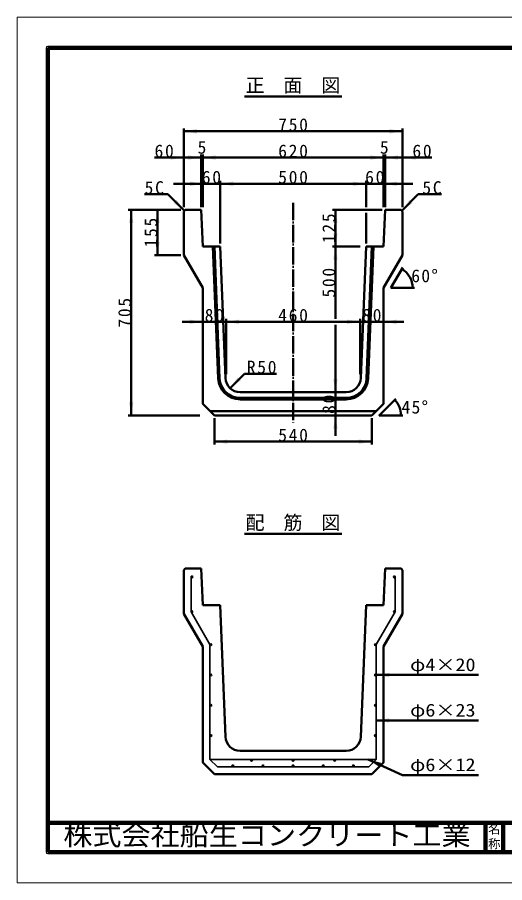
# Model space of a CAD drawing. Units: millimetres, scale not verified. Extents: x -2102 to 2102, y -1485 to 1485.
# Drawn here: x -2102 to -432, y -1485 to 1485 of the extents above; entities that cross this region are included whole.
import ezdxf
from ezdxf.enums import TextEntityAlignment as Align

# ---------------------------------------------------------------- set-up
doc = ezdxf.new("R2010")
doc.units = ezdxf.units.MM
doc.header["$LTSCALE"] = 5
doc.linetypes.add('LONG_DASHED_DOTTED', pattern=[15.25, 12, -1.5, 0.25, -1.5])
doc.layers.add('0-0_V-nasSTD', color=7, linetype='Continuous', lineweight=50)
doc.layers.add('0-1_0', color=7, linetype='Continuous', lineweight=100)
doc.styles.add('ＭＳ ゴシック', font='')
doc.styles.get('ＭＳ ゴシック').set_extended_font_data('MS Gothic')

msp = doc.modelspace()

# ---------------------------------------------------------------- hatches: boundary and pattern name
at = {"layer": '0-0_V-nasSTD'}
for points in [[(-1296.596, -1064.844, 1), (-1302.596, -1064.844, 1)], [(-1257.39, -1084.2, 1), (-1263.39, -1084.2, 1)], [(-1050.735, -1084.2, 1), (-1056.735, -1084.2, 1)]]:
    msp.add_hatch(color=256, dxfattribs=at).paths.add_polyline_path(points)

# ---------------------------------------------------------------- linework, layer by layer
at = {"layer": '0-0_V-nasSTD', "lineweight": 100}
for p, q in [((-1997.5, 1380), (-1997.5, -1380)), ((-1997.5, -1380), (1997.5, -1380))]:
    msp.add_line(p, q, dxfattribs=at)
at = {"layer": '0-0_V-nasSTD'}
for p, q in [((-1532.096, 1103.684), (-1532.096, 833.684)), ((-782.096, 1103.684), (-782.096, 833.684)), ((-782.096, 1093.684), (-1532.096, 1093.684)), ((-1472.096, 1013.684), (-1472.096, 833.684)), ((-1467.096, 1013.684), (-1467.096, 833.684)), ((-847.096, 1013.684), (-847.096, 833.684)), ((-842.096, 1013.684), (-842.096, 833.684)), ((-1532.096, 1003.684), (-1632.096, 1003.684)), ((-1472.096, 1003.684), (-1532.096, 1003.684)), ((-1467.096, 1003.684), (-1472.096, 1003.684)), ((-847.096, 1003.684), (-1467.096, 1003.684)), ((-847.096, 1003.684), (-842.096, 1003.684)), ((-842.096, 1003.684), (-782.096, 1003.684)), ((-782.096, 1003.684), (-682.096, 1003.684)), ((-1407.096, 923.684), (-1407.096, 708.684)), ((-907.096, 923.684), (-907.096, 833.684)), ((-1467.096, 913.684), (-1567.096, 913.684)), ((-1407.096, 913.684), (-1467.096, 913.684)), ((-907.096, 913.684), (-1407.096, 913.684)), ((-1586.164, 877.753), (-1666.164, 877.753)), ((-1529.596, 821.184), (-1586.164, 877.753)), ((-784.596, 821.184), (-728.027, 877.753)), ((-728.027, 877.753), (-648.027, 877.753)), ((-1722.096, 823.684), (-1542.096, 823.684)), ((-1712.096, 823.684), (-1712.096, 118.684)), ((-1622.096, 823.684), (-1622.096, 668.684)), ((-1527.096, 823.684), (-1532.096, 818.684)), ((-1532.096, 818.684), (-1532.096, 668.684)), ((-1472.096, 823.684), (-1527.096, 823.684)), ((-1472.096, 823.684), (-1467.096, 698.684)), ((-1022.096, 823.684), (-852.096, 823.684)), ((-1012.096, 823.684), (-1012.096, 698.684)), ((-907.096, 813.684), (-907.096, 708.684)), ((-842.096, 823.684), (-847.096, 698.684)), ((-842.096, 823.684), (-787.096, 823.684)), ((-787.096, 823.684), (-782.096, 818.684)), ((-782.096, 668.684), (-782.096, 818.684)), ((-1407.096, 698.684), (-1467.096, 698.684)), ((-1432.115, 698.684), (-1413.996, 245.687)), ((-1427.111, 698.684), (-1409, 245.887)), ((-1407.096, 698.684), (-1389.016, 246.686)), ((-1022.096, 698.684), (-927.096, 698.684)), ((-1012.096, 698.684), (-1012.096, 449.93)), ((-925.175, 246.686), (-907.096, 698.684)), ((-847.096, 698.684), (-907.096, 698.684)), ((-905.191, 245.887), (-887.08, 698.684)), ((-900.195, 245.687), (-882.076, 698.684)), ((-1632.096, 668.684), (-1542.096, 668.684)), ((-822.096, 556.101), (-781.346, 626.682)), ((-822.096, 556.101), (-740.596, 556.101)), ((-1387.096, 449.93), (-1387.096, 259.93)), ((-927.096, 449.93), (-927.096, 259.93)), ((-1467.096, 439.93), (-1537.096, 439.93)), ((-1012.096, 429.93), (-1012.096, 198.684)), ((-927.096, 439.93), (-847.096, 439.93)), ((-847.096, 439.93), (-777.096, 439.93)), ((-1373.417, 212.363), (-1323.92, 261.86)), ((-1213.92, 261.86), (-1323.92, 261.86)), ((-1339.056, 198.684), (-975.135, 198.684)), ((-1339.056, 178.684), (-975.135, 178.684)), ((-1012.096, 198.684), (-1012.096, 118.684)), ((-1339.056, 173.684), (-975.135, 173.684)), ((-1442.096, 133.684), (-872.096, 133.684)), ((-1722.096, 118.684), (-1477.096, 118.684)), ((-1427.096, 118.684), (-887.096, 118.684)), ((-1427.096, 108.684), (-1427.096, 18.684)), ((-1012.096, 118.684), (-1012.096, 48.684)), ((-887.096, 108.684), (-887.096, 18.684)), ((-1427.096, 28.684), (-887.096, 28.684)), ((-1527.096, -407.2), (-1532.096, -412.2)), ((-1532.096, -412.2), (-1532.096, -562.2)), ((-1472.096, -407.2), (-1527.096, -407.2)), ((-1472.096, -407.2), (-1467.096, -532.2)), ((-842.096, -407.2), (-847.096, -532.2)), ((-842.096, -407.2), (-787.096, -407.2)), ((-787.096, -407.2), (-782.096, -412.2)), ((-782.096, -562.2), (-782.096, -412.2)), ((-1407.096, -532.2), (-1467.096, -532.2)), ((-1407.096, -532.2), (-1389.016, -984.198)), ((-925.175, -984.198), (-907.096, -532.2)), ((-847.096, -532.2), (-907.096, -532.2)), ((-872.096, -772.113), (-522.096, -772.113)), ((-872.096, -928.081), (-522.096, -928.081)), ((-1339.056, -1032.2), (-975.135, -1032.2)), ((-1427.096, -1112.2), (-887.096, -1112.2))]:
    msp.add_line(p, q, dxfattribs=at)
at = {"layer": '0-0_V-nasSTD', "linetype": 'LONG_DASHED_DOTTED'}
msp.add_line((-1157.096, 848.684), (-1157.096, 93.684), dxfattribs=at)
at = {"layer": '0-0_V-nasSTD', "lineweight": 35}
msp.add_line((-1442.096, -1061.844), (-872.096, -1061.844), dxfattribs=at)
at = {"layer": '0-0_V-nasSTD', "lineweight": 18}
for points in [[(-2102.5, -1485), (-2102.5, 1485), (2102.5, 1485), (2102.5, -1485)], [(-2002.5, -1385), (-2002.5, 1385), (2002.5, 1385), (2002.5, -1385)]]:
    msp.add_lwpolyline(points, close=True, dxfattribs=at)
at = {"layer": '0-0_V-nasSTD', "lineweight": 100}
msp.add_lwpolyline([(1997.5, -1380), (1997.5, 1380), (-1997.5, 1380)], dxfattribs=at)
at = {"layer": '0-0_V-nasSTD'}
for points in [[(-907.096, 913.684), (-847.096, 913.684), (-747.096, 913.684)], [(-1532.096, 668.684), (-1467.096, 556.101), (-1467.096, 158.684), (-1427.096, 118.684)], [(-887.096, 118.684), (-847.096, 158.684), (-847.096, 556.101), (-782.096, 668.684)], [(-1467.096, 439.93), (-1387.096, 439.93), (-927.096, 439.93)], [(-804.643, 176.137), (-862.096, 118.684), (-780.846, 118.684)], [(-1532.096, -562.2), (-1467.096, -674.783), (-1467.096, -1072.2), (-1427.096, -1112.2)], [(-887.096, -1112.2), (-847.096, -1072.2), (-847.096, -674.783), (-782.096, -562.2)], [(-522.096, -1115.422), (-782.096, -1115.422), (-899.609, -1061.844)]]:
    msp.add_lwpolyline(points, dxfattribs=at)
at = {"layer": '0-0_V-nasSTD', "lineweight": 35}
msp.add_lwpolyline([(-1507.096, -432.501), (-1507.096, -555.501), (-1442.096, -668.084), (-1442.096, -1061.844), (-1416.74, -1087.2), (-897.451, -1087.2), (-872.096, -1061.844), (-872.096, -668.084), (-807.096, -555.501), (-807.096, -432.501)], dxfattribs=at)
for centre in [(-1504.096, -435.501), (-810.096, -435.501), (-1504.096, -554.697), (-810.096, -554.697), (-1439.096, -668.084), (-875.096, -668.084), (-1439.096, -772.113), (-875.096, -772.113), (-1439.096, -876.142), (-875.096, -876.142), (-1439.096, -980.171), (-875.096, -980.171), (-1299.596, -1064.844), (-1157.096, -1064.844), (-1014.596, -1064.844), (-1363.751, -1084.2), (-1260.39, -1084.2), (-1157.096, -1084.2), (-1053.735, -1084.2), (-950.374, -1084.2)]:
    msp.add_circle(centre, 3, dxfattribs=at)
at = {"layer": '0-0_V-nasSTD'}
for centre, radius, start, end in [((-822.096, 556.101), 75, 360, 60), ((-1339.056, 248.684), 75, 182.29061, 270), ((-1339.056, 248.684), 70, 182.29061, 270), ((-1339.056, 248.684), 50, 182.29061, 270), ((-975.135, 248.684), 50, 270, 357.70939), ((-975.135, 248.684), 70, 270, 357.70939), ((-975.135, 248.684), 75, 270, 357.70939), ((-862.096, 118.684), 75, 360, 45), ((-1339.056, -982.2), 50, 182.29061, 270), ((-975.135, -982.2), 50, 270, 357.70939)]:
    msp.add_arc(centre, radius, start, end, dxfattribs=at)
for points in [[(-1532.096, 1093.684), (-1487.096, 1086.184), (-1487.096, 1101.184)], [(-827.096, 1086.184), (-827.096, 1101.184), (-782.096, 1093.684)], [(-1577.096, 996.184), (-1577.096, 1011.184), (-1532.096, 1003.684)], [(-1517.096, 996.184), (-1517.096, 1011.184), (-1472.096, 1003.684)], [(-1467.096, 1003.684), (-1422.096, 996.184), (-1422.096, 1011.184)], [(-892.096, 996.184), (-892.096, 1011.184), (-847.096, 1003.684)], [(-842.096, 1003.684), (-797.096, 996.184), (-797.096, 1011.184)], [(-782.096, 1003.684), (-737.096, 996.184), (-737.096, 1011.184)], [(-1510.846, 906.184), (-1510.846, 921.184), (-1465.846, 913.684)], [(-1407.096, 913.684), (-1362.096, 906.184), (-1362.096, 921.184)], [(-952.096, 906.184), (-952.096, 921.184), (-907.096, 913.684)], [(-847.096, 913.684), (-802.096, 906.184), (-802.096, 921.184)], [(-1566.719, 847.701), (-1556.112, 858.307), (-1529.596, 821.184)], [(-784.596, 821.184), (-758.079, 858.307), (-747.472, 847.701)], [(-1719.596, 778.684), (-1712.096, 823.684), (-1704.596, 778.684)], [(-1629.596, 778.684), (-1622.096, 823.684), (-1614.596, 778.684)], [(-1019.596, 778.684), (-1012.096, 823.684), (-1004.596, 778.684)], [(-1019.596, 743.684), (-1012.096, 698.684), (-1004.596, 743.684)], [(-1629.596, 713.684), (-1622.096, 668.684), (-1614.596, 713.684)], [(-1019.596, 653.684), (-1012.096, 698.684), (-1004.596, 653.684)], [(-1512.096, 432.43), (-1512.096, 447.43), (-1467.096, 439.93)], [(-1387.096, 439.93), (-1342.096, 432.43), (-1342.096, 447.43)], [(-972.096, 432.43), (-972.096, 447.43), (-927.096, 439.93)], [(-847.096, 439.93), (-802.096, 432.43), (-802.096, 447.43)], [(-1373.417, 212.363), (-1346.901, 249.486), (-1336.294, 238.879)], [(-1019.596, 243.684), (-1012.096, 198.684), (-1004.596, 243.684)], [(-1719.596, 163.684), (-1712.096, 118.684), (-1704.596, 163.684)], [(-1019.596, 73.684), (-1012.096, 118.684), (-1004.596, 73.684)], [(-1427.096, 28.684), (-1382.096, 21.184), (-1382.096, 36.184)], [(-932.096, 21.184), (-932.096, 36.184), (-887.096, 28.684)], [(-1507.096, -435.501), (-1506.558, -433.787), (-1506.162, -437.675)], [(-1506.558, -433.787), (-1504.55, -432.535), (-1502.259, -433.129)], [(-1506.558, -433.787), (-1502.259, -433.129), (-1501.111, -435.197)], [(-1506.558, -433.787), (-1506.162, -437.675), (-1503.944, -438.497)], [(-1506.558, -433.787), (-1503.944, -438.497), (-1501.819, -437.455)], [(-1506.558, -433.787), (-1501.819, -437.455), (-1501.111, -435.197)], [(-813.08, -435.804), (-812.372, -433.547), (-807.633, -437.215)], [(-813.08, -435.804), (-811.932, -437.873), (-807.633, -437.215)], [(-812.372, -433.547), (-810.247, -432.505), (-807.633, -437.215)], [(-811.932, -437.873), (-809.641, -438.466), (-807.633, -437.215)], [(-810.247, -432.505), (-808.029, -433.326), (-807.633, -437.215)], [(-808.029, -433.326), (-807.633, -437.215), (-807.096, -435.501)], [(-1507.096, -554.697), (-1507.094, -554.798), (-1506.641, -553.11)], [(-1507.094, -554.798), (-1507.089, -554.9), (-1506.641, -553.11)], [(-1507.089, -554.9), (-1507.08, -555), (-1506.641, -553.11)], [(-1507.08, -555), (-1507.068, -555.101), (-1506.641, -553.11)], [(-1507.068, -555.101), (-1507.053, -555.201), (-1506.641, -553.11)], [(-1507.053, -555.201), (-1507.034, -555.301), (-1506.641, -553.11)], [(-1507.034, -555.301), (-1507.012, -555.4), (-1506.641, -553.11)], [(-1507.012, -555.4), (-1506.993, -555.473), (-1506.641, -553.11)], [(-1506.993, -555.473), (-1506.965, -555.571), (-1506.641, -553.11)], [(-1506.965, -555.571), (-1506.934, -555.667), (-1506.641, -553.11)], [(-1506.934, -555.667), (-1506.9, -555.763), (-1506.641, -553.11)], [(-1506.9, -555.763), (-1506.862, -555.857), (-1506.641, -553.11)], [(-1506.862, -555.857), (-1506.822, -555.95), (-1506.641, -553.11)], [(-1506.822, -555.95), (-1506.778, -556.041), (-1506.641, -553.11)], [(-1506.778, -556.041), (-1506.731, -556.131), (-1506.641, -553.11)], [(-1506.731, -556.131), (-1506.694, -556.197), (-1506.641, -553.11)], [(-1506.694, -556.197), (-1506.641, -553.11), (-1504.994, -557.559)], [(-1506.641, -553.11), (-1504.896, -551.806), (-1502.729, -552.026)], [(-1506.641, -553.11), (-1502.729, -552.026), (-1501.282, -553.655)], [(-1506.641, -553.11), (-1504.994, -557.559), (-1502.82, -557.412)], [(-1506.641, -553.11), (-1502.82, -557.412), (-1501.319, -555.833)], [(-1506.641, -553.11), (-1501.319, -555.833), (-1501.282, -553.655)], [(-813.053, -554.193), (-811.932, -552.325), (-808.684, -557.344)], [(-813.053, -554.193), (-812.614, -556.327), (-808.684, -557.344)], [(-812.614, -556.327), (-810.847, -557.601), (-808.684, -557.344)], [(-811.932, -552.325), (-809.842, -551.708), (-808.684, -557.344)], [(-809.842, -551.708), (-808.684, -557.344), (-807.887, -552.667)], [(-808.684, -557.344), (-807.887, -552.667), (-807.096, -554.697)], [(-808.684, -557.344), (-807.096, -554.773), (-807.096, -554.697)], [(-808.684, -557.344), (-807.101, -554.874), (-807.096, -554.773)], [(-808.684, -557.344), (-807.108, -554.975), (-807.101, -554.874)], [(-808.684, -557.344), (-807.12, -555.076), (-807.108, -554.975)], [(-808.684, -557.344), (-807.134, -555.176), (-807.12, -555.076)], [(-808.684, -557.344), (-807.152, -555.276), (-807.134, -555.176)], [(-808.684, -557.344), (-807.173, -555.375), (-807.152, -555.276)], [(-808.684, -557.344), (-807.198, -555.473), (-807.173, -555.375)], [(-808.684, -557.344), (-807.218, -555.547), (-807.198, -555.473)], [(-808.684, -557.344), (-807.249, -555.643), (-807.218, -555.547)], [(-808.684, -557.344), (-807.282, -555.739), (-807.249, -555.643)], [(-808.684, -557.344), (-807.319, -555.833), (-807.282, -555.739)], [(-808.684, -557.344), (-807.359, -555.926), (-807.319, -555.833)], [(-808.684, -557.344), (-807.402, -556.018), (-807.359, -555.926)], [(-808.684, -557.344), (-807.448, -556.108), (-807.402, -556.018)], [(-808.684, -557.344), (-807.497, -556.197), (-807.448, -556.108)], [(-1442.096, -668.084), (-1441.558, -666.37), (-1441.162, -670.259)], [(-1441.558, -666.37), (-1439.55, -665.119), (-1437.259, -665.712)], [(-1441.558, -666.37), (-1437.259, -665.712), (-1436.111, -667.781)], [(-1441.558, -666.37), (-1441.162, -670.259), (-1438.944, -671.08)], [(-1441.558, -666.37), (-1438.944, -671.08), (-1436.819, -670.038)], [(-1441.558, -666.37), (-1436.819, -670.038), (-1436.111, -667.781)], [(-878.08, -668.388), (-877.372, -666.13), (-872.633, -669.798)], [(-878.08, -668.388), (-876.932, -670.456), (-872.633, -669.798)], [(-877.372, -666.13), (-875.247, -665.088), (-872.633, -669.798)], [(-876.932, -670.456), (-874.641, -671.05), (-872.633, -669.798)], [(-875.247, -665.088), (-873.029, -665.91), (-872.633, -669.798)], [(-873.029, -665.91), (-872.633, -669.798), (-872.096, -668.084)], [(-1442.096, -772.113), (-1441.558, -770.399), (-1441.162, -774.287)], [(-1441.558, -770.399), (-1439.55, -769.148), (-1437.259, -769.741)], [(-1441.558, -770.399), (-1437.259, -769.741), (-1436.111, -771.809)], [(-1441.558, -770.399), (-1441.162, -774.287), (-1438.944, -775.109)], [(-1441.558, -770.399), (-1438.944, -775.109), (-1436.819, -774.067)], [(-1441.558, -770.399), (-1436.819, -774.067), (-1436.111, -771.809)], [(-878.08, -772.417), (-877.372, -770.159), (-872.633, -773.827)], [(-877.372, -770.159), (-875.247, -769.117), (-872.633, -773.827)], [(-875.247, -769.117), (-873.029, -769.939), (-872.633, -773.827)], [(-873.029, -769.939), (-872.633, -773.827), (-872.096, -772.113)], [(-872.096, -772.113), (-827.096, -779.613), (-827.096, -764.613)], [(-878.08, -772.417), (-876.932, -774.485), (-872.633, -773.827)], [(-876.932, -774.485), (-874.641, -775.078), (-872.633, -773.827)], [(-1442.096, -876.142), (-1441.558, -874.428), (-1441.162, -878.316)], [(-1441.558, -874.428), (-1439.55, -873.176), (-1437.259, -873.77)], [(-1441.558, -874.428), (-1437.259, -873.77), (-1436.111, -875.838)], [(-1441.558, -874.428), (-1441.162, -878.316), (-1438.944, -879.138)], [(-1441.558, -874.428), (-1438.944, -879.138), (-1436.819, -878.096)], [(-1441.558, -874.428), (-1436.819, -878.096), (-1436.111, -875.838)], [(-878.08, -876.445), (-877.372, -874.188), (-872.633, -877.856)], [(-878.08, -876.445), (-876.932, -878.514), (-872.633, -877.856)], [(-877.372, -874.188), (-875.247, -873.146), (-872.633, -877.856)], [(-876.932, -878.514), (-874.641, -879.107), (-872.633, -877.856)], [(-875.247, -873.146), (-873.029, -873.967), (-872.633, -877.856)], [(-873.029, -873.967), (-872.633, -877.856), (-872.096, -876.142)], [(-872.096, -928.081), (-827.096, -935.581), (-827.096, -920.581)], [(-1442.096, -980.171), (-1441.558, -978.457), (-1441.162, -982.345)], [(-1441.558, -978.457), (-1439.55, -977.205), (-1437.259, -977.798)], [(-1441.558, -978.457), (-1437.259, -977.798), (-1436.111, -979.867)], [(-1441.558, -978.457), (-1441.162, -982.345), (-1438.944, -983.167)], [(-1441.558, -978.457), (-1438.944, -983.167), (-1436.819, -982.125)], [(-1441.558, -978.457), (-1436.819, -982.125), (-1436.111, -979.867)], [(-878.08, -980.474), (-877.372, -978.217), (-872.633, -981.885)], [(-877.372, -978.217), (-875.247, -977.175), (-872.633, -981.885)], [(-875.247, -977.175), (-873.029, -977.996), (-872.633, -981.885)], [(-873.029, -977.996), (-872.633, -981.885), (-872.096, -980.171)], [(-878.08, -980.474), (-876.932, -982.543), (-872.633, -981.885)], [(-876.932, -982.543), (-874.641, -983.136), (-872.633, -981.885)], [(-1160.061, -1065.299), (-1159.468, -1063.008), (-1158.809, -1067.307)], [(-1159.468, -1063.008), (-1158.809, -1067.307), (-1157.399, -1061.86)], [(-1158.809, -1067.307), (-1157.399, -1061.86), (-1155.141, -1062.568)], [(-1158.809, -1067.307), (-1155.141, -1062.568), (-1154.099, -1064.692)], [(-1158.809, -1067.307), (-1154.921, -1066.911), (-1154.099, -1064.692)], [(-1158.809, -1067.307), (-1157.096, -1067.844), (-1154.921, -1066.911)], [(-1017.561, -1065.299), (-1016.968, -1063.008), (-1016.309, -1067.307)], [(-1016.968, -1063.008), (-1016.309, -1067.307), (-1014.899, -1061.86)], [(-1016.309, -1067.307), (-1014.899, -1061.86), (-1012.641, -1062.568)], [(-1016.309, -1067.307), (-1012.641, -1062.568), (-1011.599, -1064.692)], [(-1016.309, -1067.307), (-1012.421, -1066.911), (-1011.599, -1064.692)], [(-1016.309, -1067.307), (-1014.596, -1067.844), (-1012.421, -1066.911)], [(-899.609, -1061.844), (-877.157, -1076.972), (-869.992, -1069.806)], [(-1366.751, -1084.245), (-1365.959, -1082.169), (-1363.957, -1081.207)], [(-1366.751, -1084.245), (-1363.957, -1081.207), (-1361.842, -1081.885)], [(-1366.751, -1084.245), (-1361.842, -1081.885), (-1360.773, -1083.833)], [(-1366.751, -1084.245), (-1361.338, -1085.981), (-1360.773, -1083.833)], [(-1366.751, -1084.245), (-1365.897, -1086.296), (-1365.813, -1086.378)], [(-1366.751, -1084.245), (-1365.813, -1086.378), (-1365.697, -1086.483)], [(-1366.751, -1084.245), (-1365.697, -1086.483), (-1365.575, -1086.581)], [(-1366.751, -1084.245), (-1365.575, -1086.581), (-1365.448, -1086.673)], [(-1366.751, -1084.245), (-1365.448, -1086.673), (-1365.317, -1086.758)], [(-1366.751, -1084.245), (-1365.317, -1086.758), (-1365.181, -1086.837)], [(-1366.751, -1084.245), (-1365.181, -1086.837), (-1365.042, -1086.908)], [(-1366.751, -1084.245), (-1365.042, -1086.908), (-1364.899, -1086.971)], [(-1366.751, -1084.245), (-1364.899, -1086.971), (-1363.225, -1087.153)], [(-1366.751, -1084.245), (-1363.225, -1087.153), (-1361.338, -1085.981)], [(-1160.061, -1084.654), (-1159.468, -1082.363), (-1158.809, -1086.662)], [(-1159.468, -1082.363), (-1158.809, -1086.662), (-1157.399, -1081.215)], [(-1158.809, -1086.662), (-1157.399, -1081.215), (-1155.141, -1081.923)], [(-1158.809, -1086.662), (-1155.141, -1081.923), (-1154.099, -1084.048)], [(-1158.809, -1086.662), (-1154.921, -1086.266), (-1154.099, -1084.048)], [(-1158.809, -1086.662), (-1157.096, -1087.2), (-1154.921, -1086.266)], [(-953.351, -1083.833), (-952.283, -1081.885), (-947.374, -1084.245)], [(-953.351, -1083.833), (-952.787, -1085.981), (-947.374, -1084.245)], [(-952.787, -1085.981), (-950.9, -1087.153), (-947.374, -1084.245)], [(-952.283, -1081.885), (-950.167, -1081.207), (-947.374, -1084.245)], [(-950.9, -1087.153), (-949.226, -1086.971), (-947.374, -1084.245)], [(-950.167, -1081.207), (-948.165, -1082.169), (-947.374, -1084.245)], [(-949.226, -1086.971), (-949.083, -1086.908), (-947.374, -1084.245)], [(-949.083, -1086.908), (-948.943, -1086.837), (-947.374, -1084.245)], [(-948.943, -1086.837), (-948.808, -1086.758), (-947.374, -1084.245)], [(-948.808, -1086.758), (-948.676, -1086.673), (-947.374, -1084.245)], [(-948.676, -1086.673), (-948.549, -1086.581), (-947.374, -1084.245)], [(-948.549, -1086.581), (-948.428, -1086.483), (-947.374, -1084.245)], [(-948.428, -1086.483), (-948.311, -1086.378), (-947.374, -1084.245)], [(-948.311, -1086.378), (-948.227, -1086.296), (-947.374, -1084.245)], [(-877.157, -1076.972), (-869.992, -1069.806), (-861.775, -1087.336)], [(-869.992, -1069.806), (-861.775, -1087.336), (-855.552, -1073.688)]]:
    msp.add_solid(points, dxfattribs=at)
at = {"layer": '0-1_0', "lineweight": 50}
for p, q in [((-1324.096, 1213.684), (-990.096, 1213.684)), ((-1324.096, -287.2), (-990.096, -287.2))]:
    msp.add_line(p, q, dxfattribs=at)
at = {"layer": '0-1_0'}
for p, q in [((-1997.5, -1280), (1997.5, -1280)), ((-497.5, -1280), (-497.5, -1380)), ((-437.5, -1280), (-437.5, -1380))]:
    msp.add_line(p, q, dxfattribs=at)

# ---------------------------------------------------------------- texts
at = {"layer": '0-0_V-nasSTD', "style": 'ＭＳ ゴシック'}
for s, height, p in [('正\u3000面\u3000図', 47.65, (-1320.1, 1213.684)), ('5', 43.99, (-1484.596, 1003.681)), ('5', 43.99, (-859.596, 1003.681)), ('配\u3000筋\u3000図', 47.65, (-1320.1, -287.2)), ('名', 30.79, (-488.518, -1326.001)), ('称', 30.79, (-488.524, -1375.99))]:
    msp.add_text(s, height=height, dxfattribs=at).set_placement(p, align=Align.BOTTOM_LEFT)
for s, height, width, p in [('φ4×20', 43.99, 1.15, (-756.096, -772.113)), ('φ6×23', 43.99, 1.15, (-756.096, -928.081)), ('φ6×12', 43.99, 1.15, (-756.096, -1115.422)), ('株式会社船生コンクリート工業', 69.65, 1.05, (-1945, -1377.5))]:
    msp.add_text(s, height=height, dxfattribs=dict(at, width=width)).set_placement(p, align=Align.BOTTOM_LEFT)
at = {"layer": '0-0_V-nasSTD', "char_height": 43.99, "attachment_point": 7, "style": 'ＭＳ ゴシック'}
for s, insert in [('\\T1.2;750', (-1208.083, 1093.684)), ('\\T1.2;60', (-1632.096, 1003.684)), ('\\T1.2;620', (-1208.083, 1003.684)), ('\\T1.2;60', (-748.096, 1003.684)), ('\\T1.2;60', (-1470.096, 913.684)), ('\\T1.2;500', (-1208.083, 913.684)), ('\\T1.2;60', (-910.096, 913.684)), ('\\T1.2;5C', (-1666.164, 877.753)), ('\\T1.2;5C', (-714.027, 877.753)), ('\\T1.15;60°', (-751.987, 575.094)), ('\\T1.2;80', (-1460.096, 439.93)), ('\\T1.2;460', (-1208.083, 439.93)), ('\\T1.2;80', (-920.096, 439.93)), ('\\T1.2;R50', (-1315.92, 261.86)), ('\\T1.15;45°', (-785.515, 124.351)), ('\\T1.2;540', (-1208.083, 28.684))]:
    msp.add_mtext(s, dxfattribs=dict(at, insert=insert))
at = {"layer": '0-0_V-nasSTD', "char_height": 43.99, "attachment_point": 7, "rotation": 90, "style": 'ＭＳ ゴシック'}
for s, insert in [('\\T1.2;125', (-1012.096, 710.197)), ('\\T1.2;155', (-1622.096, 695.197)), ('\\T1.2;500', (-1012.096, 523.307)), ('\\T1.2;705', (-1712.096, 420.197)), ('\\T1.2;80', (-1012.096, 123.964))]:
    msp.add_mtext(s, dxfattribs=dict(at, insert=insert))

doc.saveas('drawing.dxf')
